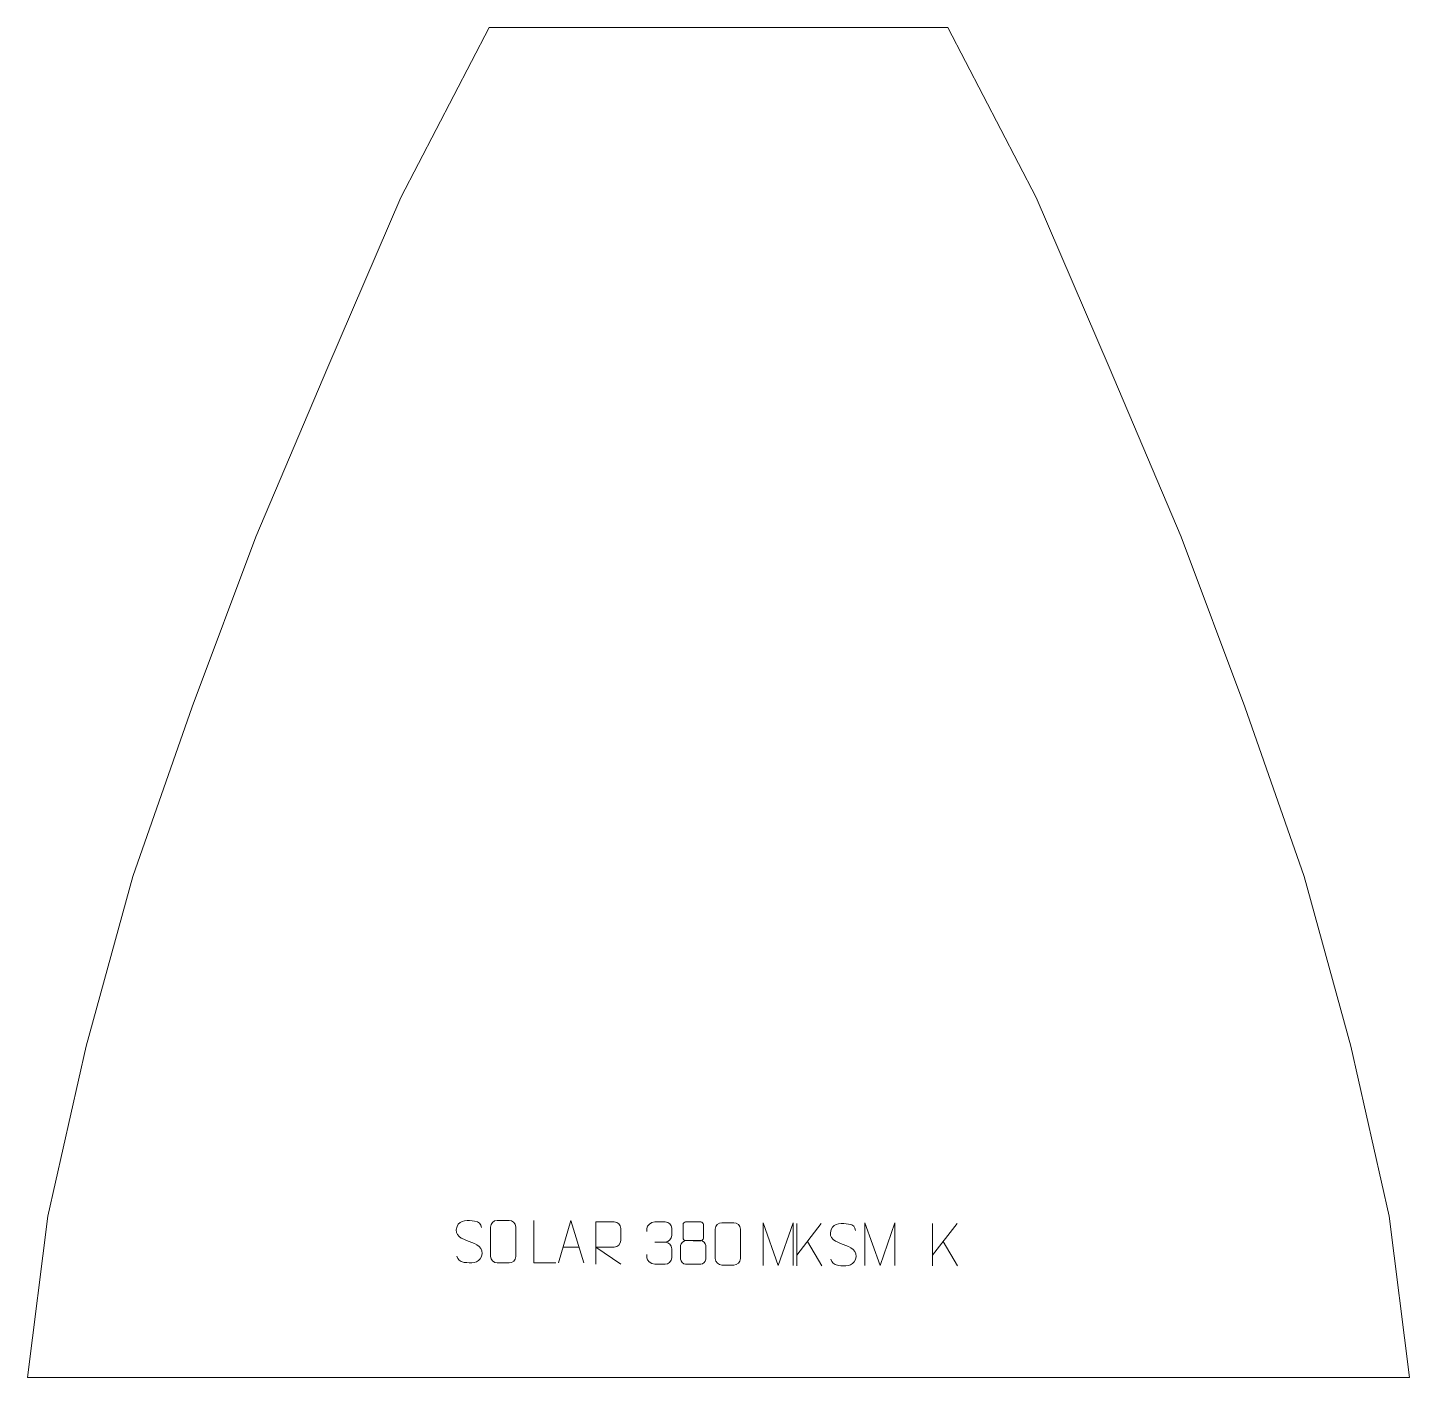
# Model space of a CAD drawing. Header units: millimetres. Extents: x -364 to 450, y 729 to 1524.
import ezdxf

# ---------------------------------------------------------------- set-up
doc = ezdxf.new("R2010")
doc.units = ezdxf.units.MM
doc.header["$MEASUREMENT"] = 0
doc.layers.add('layer 1', color=7, linetype='Continuous')

msp = doc.modelspace()

# ---------------------------------------------------------------- linework, layer by layer
at = {"layer": 'layer 1', "color": 242, "lineweight": 9}
msp.add_open_spline([(-92.1384, 1524.2216), (-92.1384, 1524.2216), (177.8601, 1524.2216), (177.8601, 1524.2216), (177.8601, 1524.2216), (177.8601, 1524.2216), (229.8601, 1424.2229), (229.8601, 1424.2229), (229.8601, 1424.2229), (229.8601, 1424.2229), (272.8611, 1324.222), (272.8611, 1324.222), (272.8611, 1324.222), (272.8611, 1324.222), (315.3601, 1224.2233), (315.3601, 1224.2233), (315.3601, 1224.2233), (315.3601, 1224.2233), (352.8608, 1124.2224), (352.8608, 1124.2224), (352.8608, 1124.2224), (352.8608, 1124.2224), (387.8605, 1024.2237), (387.8605, 1024.2237), (387.8605, 1024.2237), (387.8605, 1024.2237), (415.3604, 924.2228), (415.3604, 924.2228), (415.3604, 924.2228), (415.3604, 924.2228), (437.861, 824.2219), (437.861, 824.2219), (437.861, 824.2219), (437.861, 824.2219), (449.7353, 729.2236), (449.7353, 729.2236), (449.7353, 729.2236), (449.7353, 729.2236), (-364.0137, 729.2236), (-364.0137, 729.2236), (-364.0137, 729.2236), (-364.0137, 729.2236), (-352.1389, 824.2219), (-352.1389, 824.2219), (-352.1389, 824.2219), (-352.1389, 824.2219), (-329.6389, 924.2228), (-329.6389, 924.2228), (-329.6389, 924.2228), (-329.6389, 924.2228), (-302.139, 1024.2237), (-302.139, 1024.2237), (-302.139, 1024.2237), (-302.139, 1024.2237), (-267.1393, 1124.2224), (-267.1393, 1124.2224), (-267.1393, 1124.2224), (-267.1393, 1124.2224), (-229.6402, 1224.2233), (-229.6402, 1224.2233), (-229.6402, 1224.2233), (-229.6402, 1224.2233), (-187.139, 1324.222), (-187.139, 1324.222), (-187.139, 1324.222), (-187.139, 1324.222), (-144.1402, 1424.2229), (-144.1402, 1424.2229), (-144.1402, 1424.2229), (-144.1402, 1424.2229), (-92.1384, 1524.2216), (-92.1384, 1524.2216)], degree=3, knots=[0, 0, 0, 0, 0.05263158, 0.05263158, 0.05263158, 0.05263158, 0.10526316, 0.10526316, 0.10526316, 0.10526316, 0.15789474, 0.15789474, 0.15789474, 0.15789474, 0.21052632, 0.21052632, 0.21052632, 0.21052632, 0.26315789, 0.26315789, 0.26315789, 0.26315789, 0.31578947, 0.31578947, 0.31578947, 0.31578947, 0.36842105, 0.36842105, 0.36842105, 0.36842105, 0.42105263, 0.42105263, 0.42105263, 0.42105263, 0.47368421, 0.47368421, 0.47368421, 0.47368421, 0.52631579, 0.52631579, 0.52631579, 0.52631579, 0.57894737, 0.57894737, 0.57894737, 0.57894737, 0.63157895, 0.63157895, 0.63157895, 0.63157895, 0.68421053, 0.68421053, 0.68421053, 0.68421053, 0.73684211, 0.73684211, 0.73684211, 0.73684211, 0.78947368, 0.78947368, 0.78947368, 0.78947368, 0.84210526, 0.84210526, 0.84210526, 0.84210526, 0.89473684, 0.89473684, 0.89473684, 0.89473684, 1, 1, 1, 1], dxfattribs=at)
at = {"layer": 'layer 1', "color": 250, "lineweight": 9}
for points, knots in [([(-103.9544, 809.322), (-108.2027, 810.7924), (-113.1108, 812.5882), (-111.1057, 818.1085), (-111.1057, 818.1085), (-109.6022, 822.2484), (-104.3886, 821.8599), (-100.785, 821.2588), (-100.785, 821.2588), (-97.9244, 820.7816), (-97.0597, 819.5684), (-96.7491, 817.4843)], [0, 0, 0, 0, 0.25, 0.25, 0.25, 0.25, 0.5, 0.5, 0.5, 0.5, 1, 1, 1, 1]), ([(-87.4794, 821.6246), (-85.1537, 821.6246), (-82.8276, 821.6246), (-80.5015, 821.6246), (-80.5015, 821.6246), (-78.5549, 821.6602), (-76.5635, 820.1686), (-76.5368, 817.731), (-76.5368, 817.731), (-76.5372, 811.9841), (-76.5372, 806.2368), (-76.5368, 800.4891), (-76.5368, 800.4891), (-76.6766, 798.1657), (-78.3538, 796.6861), (-80.5015, 796.6753), (-80.5015, 796.6753), (-82.8334, 796.6757), (-85.1653, 796.6757), (-87.4968, 796.6753), (-87.4968, 796.6753), (-89.4218, 796.5699), (-91.3939, 798.4544), (-91.3827, 800.4717), (-91.3827, 800.4717), (-91.3824, 806.2418), (-91.3824, 812.0115), (-91.3827, 817.7808), (-91.3827, 817.7808), (-91.3785, 819.9189), (-89.6318, 821.6381), (-87.4794, 821.6246)], [0, 0, 0, 0, 0.11111111, 0.11111111, 0.11111111, 0.11111111, 0.22222222, 0.22222222, 0.22222222, 0.22222222, 0.33333333, 0.33333333, 0.33333333, 0.33333333, 0.44444444, 0.44444444, 0.44444444, 0.44444444, 0.55555556, 0.55555556, 0.55555556, 0.55555556, 0.66666667, 0.66666667, 0.66666667, 0.66666667, 0.77777778, 0.77777778, 0.77777778, 0.77777778, 1, 1, 1, 1]), ([(-53.0107, 796.6713), (-53.0107, 796.6713), (-65.9598, 796.6713), (-65.9598, 796.6713), (-65.9598, 796.6713), (-65.9598, 796.6713), (-65.9598, 821.6249), (-65.9598, 821.6249)], [0, 0, 0, 0, 0.33333333, 0.33333333, 0.33333333, 0.33333333, 1, 1, 1, 1]), ([(-51.4303, 796.6714), (-51.4303, 796.6714), (-44.0593, 821.6249), (-44.0593, 821.6249), (-44.0593, 821.6249), (-44.0593, 821.6249), (-36.4894, 796.6714), (-36.4894, 796.6714)], [0, 0, 0, 0, 0.33333333, 0.33333333, 0.33333333, 0.33333333, 1, 1, 1, 1]), ([(-29.3776, 795.8287), (-29.3776, 795.8287), (-29.3776, 820.7822), (-29.3776, 820.7822), (-29.3776, 820.7822), (-25.7828, 820.7822), (-22.1873, 820.7822), (-18.5921, 820.7822), (-18.5921, 820.7822), (-16.2668, 820.7445), (-14.7095, 819.2545), (-14.7136, 816.8881), (-14.7136, 816.8881), (-14.714, 814.8526), (-14.714, 811.7932), (-14.7136, 809.7572), (-14.7136, 809.7572), (-14.7201, 807.8817), (-16.5324, 805.9399), (-18.5419, 805.9208), (-18.5419, 805.9208), (-18.5419, 805.9208), (-29.3776, 805.9208), (-29.3776, 805.9208), (-29.3776, 805.9208), (-29.3776, 805.9208), (-14.7229, 795.8287), (-14.7229, 795.8287)], [0, 0, 0, 0, 0.125, 0.125, 0.125, 0.125, 0.25, 0.25, 0.25, 0.25, 0.375, 0.375, 0.375, 0.375, 0.5, 0.5, 0.5, 0.5, 0.625, 0.625, 0.625, 0.625, 0.75, 0.75, 0.75, 0.75, 1, 1, 1, 1]), ([(0.5899, 815.0979), (0.5899, 815.0979), (0.5899, 816.9551), (0.5899, 816.9551), (0.5899, 816.9551), (0.5756, 818.697), (3.2401, 820.8151), (5.2992, 820.7924), (5.2992, 820.7924), (7.3633, 820.7924), (9.4273, 820.7924), (11.491, 820.7924), (11.491, 820.7924), (13.6855, 820.8012), (15.2838, 818.9544), (15.3282, 817.0423), (15.3282, 817.0423), (15.3278, 815.6072), (15.3278, 814.1721), (15.3282, 812.7366), (15.3282, 812.7366), (15.2796, 811.0831), (13.677, 808.8531), (11.4787, 808.8631), (11.4787, 808.8631), (13.6824, 808.8519), (15.2904, 807.0487), (15.3444, 804.9892), (15.3444, 804.9892), (15.344, 803.2045), (15.344, 801.4198), (15.3444, 799.6347), (15.3444, 799.6347), (15.3545, 797.5733), (13.2996, 795.8102), (11.4787, 795.8183), (11.4787, 795.8183), (9.4134, 795.8186), (7.3482, 795.8186), (5.2826, 795.8183), (5.2826, 795.8183), (3.114, 795.8298), (0.583, 798.23), (0.5644, 799.6918), (0.5644, 799.6918), (0.5644, 799.6918), (0.5644, 801.6004), (0.5644, 801.6004)], [0, 0, 0, 0, 0.07692308, 0.07692308, 0.07692308, 0.07692308, 0.15384615, 0.15384615, 0.15384615, 0.15384615, 0.23076923, 0.23076923, 0.23076923, 0.23076923, 0.30769231, 0.30769231, 0.30769231, 0.30769231, 0.38461538, 0.38461538, 0.38461538, 0.38461538, 0.46153846, 0.46153846, 0.46153846, 0.46153846, 0.53846154, 0.53846154, 0.53846154, 0.53846154, 0.61538462, 0.61538462, 0.61538462, 0.61538462, 0.69230769, 0.69230769, 0.69230769, 0.69230769, 0.76923077, 0.76923077, 0.76923077, 0.76923077, 0.84615385, 0.84615385, 0.84615385, 0.84615385, 1, 1, 1, 1]), ([(22.001, 819.3163), (22.001, 817.1033), (22.001, 813.421), (22.001, 811.2077), (22.001, 811.2077), (22.016, 810.7003), (22.8234, 809.7689), (23.5235, 809.7701), (23.5235, 809.7701), (26.4934, 809.7703), (29.4636, 809.6854), (32.434, 809.6851), (32.434, 809.6851), (33.2311, 809.6893), (33.9518, 810.4796), (33.9492, 811.2003), (33.9492, 811.2003), (33.9489, 813.4163), (33.9489, 817.101), (33.9492, 819.3163), (33.9492, 819.3163), (33.9307, 820.0271), (33.3193, 820.7875), (32.4854, 820.7801), (32.4854, 820.7801), (29.4683, 820.7798), (26.4514, 820.7798), (23.4348, 820.7801), (23.4348, 820.7801), (22.8084, 820.7877), (21.9843, 820.0767), (22.001, 819.3163)], [0, 0, 0, 0, 0.11111111, 0.11111111, 0.11111111, 0.11111111, 0.22222222, 0.22222222, 0.22222222, 0.22222222, 0.33333333, 0.33333333, 0.33333333, 0.33333333, 0.44444444, 0.44444444, 0.44444444, 0.44444444, 0.55555556, 0.55555556, 0.55555556, 0.55555556, 0.66666667, 0.66666667, 0.66666667, 0.66666667, 0.77777778, 0.77777778, 0.77777778, 0.77777778, 1, 1, 1, 1]), ([(44.8782, 820.3292), (47.2039, 820.3292), (49.53, 820.3292), (51.8561, 820.3292), (51.8561, 820.3292), (53.8027, 820.3648), (55.7941, 818.8732), (55.8208, 816.4356), (55.8208, 816.4356), (55.8204, 810.6887), (55.8204, 804.9414), (55.8208, 799.1937), (55.8208, 799.1937), (55.681, 796.8703), (54.0038, 795.3907), (51.8561, 795.3799), (51.8561, 795.3799), (49.5242, 795.3803), (47.1923, 795.3803), (44.8608, 795.3799), (44.8608, 795.3799), (42.9358, 795.2745), (40.9637, 797.159), (40.9749, 799.1763), (40.9749, 799.1763), (40.9752, 804.9464), (40.9752, 810.7161), (40.9749, 816.4854), (40.9749, 816.4854), (40.9791, 818.6235), (42.7258, 820.3427), (44.8782, 820.3292)], [0, 0, 0, 0, 0.11111111, 0.11111111, 0.11111111, 0.11111111, 0.22222222, 0.22222222, 0.22222222, 0.22222222, 0.33333333, 0.33333333, 0.33333333, 0.33333333, 0.44444444, 0.44444444, 0.44444444, 0.44444444, 0.55555556, 0.55555556, 0.55555556, 0.55555556, 0.66666667, 0.66666667, 0.66666667, 0.66666667, 0.77777778, 0.77777778, 0.77777778, 0.77777778, 1, 1, 1, 1]), ([(69.12, 795.1931), (69.12, 795.1931), (69.12, 820.151), (69.12, 820.151), (69.12, 820.151), (69.12, 820.151), (78.0451, 795.1931), (78.0451, 795.1931), (78.0451, 795.1931), (78.0451, 795.1931), (86.805, 820.1505), (86.805, 820.1505), (86.805, 820.1505), (86.805, 820.1505), (86.805, 795.1931), (86.805, 795.1931)], [0, 0, 0, 0, 0.2, 0.2, 0.2, 0.2, 0.4, 0.4, 0.4, 0.4, 0.6, 0.6, 0.6, 0.6, 1, 1, 1, 1]), ([(116.3295, 807.5501), (112.0812, 809.0205), (107.1731, 810.8163), (109.1782, 816.3366), (109.1782, 816.3366), (110.6817, 820.4765), (115.8953, 820.088), (119.4989, 819.4869), (119.4989, 819.4869), (122.3595, 819.0097), (123.2242, 817.7965), (123.5348, 815.7124)], [0, 0, 0, 0, 0.25, 0.25, 0.25, 0.25, 0.5, 0.5, 0.5, 0.5, 1, 1, 1, 1]), ([(129.12, 795.1931), (129.12, 795.1931), (129.12, 820.151), (129.12, 820.151), (129.12, 820.151), (129.12, 820.151), (138.0451, 795.1931), (138.0451, 795.1931), (138.0451, 795.1931), (138.0451, 795.1931), (146.805, 820.1505), (146.805, 820.1505), (146.805, 820.1505), (146.805, 820.1505), (146.805, 795.1931), (146.805, 795.1931)], [0, 0, 0, 0, 0.2, 0.2, 0.2, 0.2, 0.4, 0.4, 0.4, 0.4, 0.6, 0.6, 0.6, 0.6, 1, 1, 1, 1]), ([(-103.9544, 809.3219), (-99.9358, 807.6752), (-94.9063, 805.7869), (-96.7403, 800.4266), (-96.7403, 800.4266), (-98.2001, 796.1602), (-103.1109, 796.4169), (-106.837, 796.9716), (-106.837, 796.9716), (-109.587, 797.3814), (-110.8079, 798.5949), (-111.1859, 800.7071)], [0, 0, 0, 0, 0.25, 0.25, 0.25, 0.25, 0.5, 0.5, 0.5, 0.5, 1, 1, 1, 1]), ([(20.5422, 806.7981), (20.5422, 803.6273), (20.5422, 801.9252), (20.5422, 798.7538), (20.5422, 798.7538), (20.5337, 797.5319), (22.2316, 795.8392), (23.4842, 795.8307), (23.4842, 795.8307), (26.4673, 795.831), (29.4506, 795.831), (32.434, 795.8307), (32.434, 795.8307), (33.7573, 795.8424), (35.3777, 797.464), (35.3666, 798.7632), (35.3666, 798.7632), (35.3663, 801.9314), (35.3663, 803.6302), (35.3666, 806.7981), (35.3666, 806.7981), (35.2969, 808.1785), (33.7191, 809.7571), (32.4137, 809.751), (32.4137, 809.751), (29.4371, 809.7507), (26.4605, 809.7507), (23.4842, 809.751), (23.4842, 809.751), (22.4047, 809.7574), (20.5584, 808.1785), (20.5422, 806.7981)], [0, 0, 0, 0, 0.11111111, 0.11111111, 0.11111111, 0.11111111, 0.22222222, 0.22222222, 0.22222222, 0.22222222, 0.33333333, 0.33333333, 0.33333333, 0.33333333, 0.44444444, 0.44444444, 0.44444444, 0.44444444, 0.55555556, 0.55555556, 0.55555556, 0.55555556, 0.66666667, 0.66666667, 0.66666667, 0.66666667, 0.77777778, 0.77777778, 0.77777778, 0.77777778, 1, 1, 1, 1]), ([(116.3295, 807.55), (120.3481, 805.9033), (125.3776, 804.015), (123.5436, 798.6547), (123.5436, 798.6547), (122.0838, 794.3883), (117.173, 794.645), (113.4469, 795.1997), (113.4469, 795.1997), (110.6969, 795.6095), (109.476, 796.823), (109.098, 798.9352)], [0, 0, 0, 0, 0.25, 0.25, 0.25, 0.25, 0.5, 0.5, 0.5, 0.5, 1, 1, 1, 1])]:
    msp.add_open_spline(points, degree=3, knots=knots, dxfattribs=at)
for points in [[(88.9733, 819.853), (88.9733, 819.853), (88.9733, 794.8994), (88.9733, 794.8994)], [(103.3495, 819.853), (103.3495, 819.853), (88.9733, 801.2133), (88.9733, 801.2133)], [(168.9733, 819.853), (168.9733, 819.853), (168.9733, 794.8994), (168.9733, 794.8994)], [(183.3495, 819.853), (183.3495, 819.853), (168.9733, 801.2133), (168.9733, 801.2133)], [(-48.7077, 805.9208), (-48.7077, 805.9208), (-39.212, 805.9208), (-39.212, 805.9208)], [(5.2996, 808.8527), (5.2996, 808.8527), (11.496, 808.8527), (11.496, 808.8527)], [(103.6748, 794.9952), (103.6748, 794.9952), (95.2043, 809.3088), (95.2043, 809.3088)], [(183.6748, 794.9952), (183.6748, 794.9952), (175.2043, 809.3088), (175.2043, 809.3088)]]:
    msp.add_open_spline(points, degree=3, dxfattribs=at)

doc.saveas('drawing.dxf')
